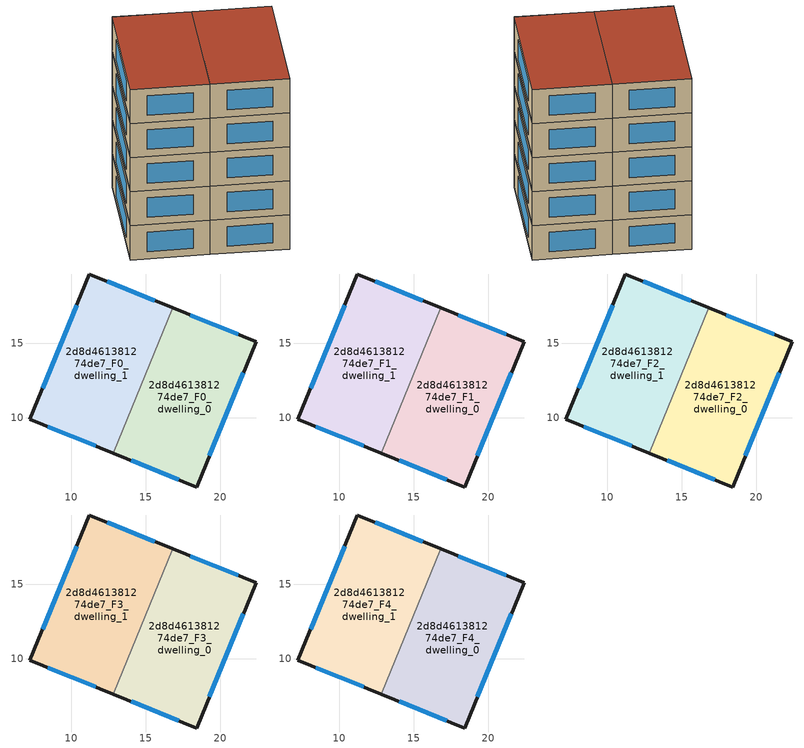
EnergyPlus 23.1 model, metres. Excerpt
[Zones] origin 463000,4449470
2d8d461381274de7_F0_dwelling_0
 floor ground (EU_floor_Construction): 22.4,15.09 18.41,5.37 12.84,7.63 16.8,17.37 z0
 wall outside (EU_wall_Construction): 12.84,7.63 18.41,5.37 22.4,15.09 16.8,17.37 z0:3
 wall to 2d8d461381274de7_F0_dwelling_1 (EU_wall_Construction): 16.8,17.37 12.84,7.63 z0:3
 window (EU_Window_Construction): 21.2,15.58 18,16.88 / 19.27,7.45 21.54,13.01 / 14.03,7.15 17.22,5.85 z0.64:2.36
2d8d461381274de7_F0_dwelling_1
 floor ground (EU_floor_Construction): 16.8,17.37 12.84,7.63 7.24,9.91 11.22,19.63 z0
 wall outside (EU_wall_Construction): 16.8,17.37 11.22,19.63 7.24,9.91 12.84,7.63 z0:3
 window (EU_Window_Construction): 10.37,17.55 8.1,11.99 / 15.6,17.85 12.42,19.15 / 8.44,9.42 11.64,8.12 z0.64:2.36
2d8d461381274de7_F1_dwelling_0
 floor to 2d8d461381274de7_F0_dwelling_0 (EU_floor_Construction): 22.4,15.09 18.41,5.37 12.84,7.63 16.8,17.37 z3
 wall outside (EU_wall_Construction): 12.84,7.63 18.41,5.37 22.4,15.09 16.8,17.37 z3:6
 wall to 2d8d461381274de7_F1_dwelling_1 (EU_wall_Construction): 16.8,17.37 12.84,7.63 z3:6
 window (EU_Window_Construction): 21.2,15.58 18,16.88 / 19.27,7.45 21.54,13.01 / 14.03,7.15 17.22,5.85 z3.64:5.36
2d8d461381274de7_F1_dwelling_1
 floor to 2d8d461381274de7_F0_dwelling_1 (EU_floor_Construction): 16.8,17.37 12.84,7.63 7.24,9.91 11.22,19.63 z3
 wall outside (EU_wall_Construction): 16.8,17.37 11.22,19.63 7.24,9.91 12.84,7.63 z3:6
 window (EU_Window_Construction): 10.37,17.55 8.1,11.99 / 15.6,17.85 12.42,19.15 / 8.44,9.42 11.64,8.12 z3.64:5.36
2d8d461381274de7_F2_dwelling_0
 floor to 2d8d461381274de7_F1_dwelling_0 (EU_floor_Construction): 22.4,15.09 18.41,5.37 12.84,7.63 16.8,17.37 z6
 wall outside (EU_wall_Construction): 12.84,7.63 18.41,5.37 22.4,15.09 16.8,17.37 z6:9
 wall to 2d8d461381274de7_F2_dwelling_1 (EU_wall_Construction): 16.8,17.37 12.84,7.63 z6:9
 window (EU_Window_Construction): 21.2,15.58 18,16.88 / 19.27,7.45 21.54,13.01 / 14.03,7.15 17.22,5.85 z6.64:8.36
2d8d461381274de7_F2_dwelling_1
 floor to 2d8d461381274de7_F1_dwelling_1 (EU_floor_Construction): 16.8,17.37 12.84,7.63 7.24,9.91 11.22,19.63 z6
 wall outside (EU_wall_Construction): 16.8,17.37 11.22,19.63 7.24,9.91 12.84,7.63 z6:9
 window (EU_Window_Construction): 10.37,17.55 8.1,11.99 / 15.6,17.85 12.42,19.15 / 8.44,9.42 11.64,8.12 z6.64:8.36
2d8d461381274de7_F3_dwelling_0
 floor to 2d8d461381274de7_F2_dwelling_0 (EU_floor_Construction): 22.4,15.09 18.41,5.37 12.84,7.63 16.8,17.37 z9
 wall outside (EU_wall_Construction): 12.84,7.63 18.41,5.37 22.4,15.09 16.8,17.37 z9:12
 wall to 2d8d461381274de7_F3_dwelling_1 (EU_wall_Construction): 16.8,17.37 12.84,7.63 z9:12
 window (EU_Window_Construction): 21.2,15.58 18,16.88 / 19.27,7.45 21.54,13.01 / 14.03,7.15 17.22,5.85 z9.64:11.36
2d8d461381274de7_F3_dwelling_1
 floor to 2d8d461381274de7_F2_dwelling_1 (EU_floor_Construction): 16.8,17.37 12.84,7.63 7.24,9.91 11.22,19.63 z9
 wall outside (EU_wall_Construction): 16.8,17.37 11.22,19.63 7.24,9.91 12.84,7.63 z9:12
 window (EU_Window_Construction): 10.37,17.55 8.1,11.99 / 15.6,17.85 12.42,19.15 / 8.44,9.42 11.64,8.12 z9.64:11.36
2d8d461381274de7_F4_dwelling_0
 floor to 2d8d461381274de7_F3_dwelling_0 (EU_floor_Construction): 22.4,15.09 18.41,5.37 12.84,7.63 16.8,17.37 z12
 wall outside (EU_wall_Construction): 12.84,7.63 18.41,5.37 22.4,15.09 16.8,17.37 z12:15
 wall to 2d8d461381274de7_F4_dwelling_1 (EU_wall_Construction): 16.8,17.37 12.84,7.63 z12:15
 window (EU_Window_Construction): 21.2,15.58 18,16.88 / 19.27,7.45 21.54,13.01 / 14.03,7.15 17.22,5.85 z12.64:14.36
 roof outside (EU_roof_Construction): 18.41,5.37 22.4,15.09 16.8,17.37 12.84,7.63 z15
2d8d461381274de7_F4_dwelling_1
 floor to 2d8d461381274de7_F3_dwelling_1 (EU_floor_Construction): 16.8,17.37 12.84,7.63 7.24,9.91 11.22,19.63 z12
 wall outside (EU_wall_Construction): 16.8,17.37 11.22,19.63 7.24,9.91 12.84,7.63 z12:15
 window (EU_Window_Construction): 10.37,17.55 8.1,11.99 / 15.6,17.85 12.42,19.15 / 8.44,9.42 11.64,8.12 z12.64:14.36
 roof outside (EU_roof_Construction): 12.84,7.63 16.8,17.37 11.22,19.63 7.24,9.91 z15
[Building]
EU S2 Campaign: North Axis=0; Terrain=City; Solar Distribution=FullExterior
[Site:Location]
Yerevan-Zvartnots.Intl.AP: Latitude=40.15; Longitude=44.383; Time Zone=4; Elevation=854
[SizingPeriod:WeatherFileDays]
AnnualSizingPeriod: Begin Month=1; Begin Day of Month=1; End Month=12; End Day of Month=31; Day of Week for Start Day=Monday; Use Weather File Daylight Saving Period=No; Use Weather File Rain and Snow Indicators=No
[MATERIAL]
EU_InternalMass_Material: Roughness=MediumRough; Thickness=0.1; Conductivity=1; Density=1800; Specific Heat=900; Thermal Absorptance=0.9; Solar Absorptance=0.7; Visible Absorptance=0.7
[MATERIAL:NOMASS] Roughness=MediumRough; Thermal Absorptance=0.9; Solar Absorptance=0.7; Visible Absorptance=0.7
Name | Thermal Resistance
EU_wall_NoMass | 1.05043
EU_roof_NoMass | 1.45357
EU_floor_NoMass | 0.478065
[WINDOWMATERIAL:SIMPLEGLAZINGSYSTEM]
EU_Window_SimpleGlazing: UFactor=2.5566; Solar Heat Gain Coefficient=0.75; Visible Transmittance=0.75
[CONSTRUCTION]
EU_wall_Construction: EU_wall_NoMass
EU_roof_Construction: EU_roof_NoMass
EU_floor_Construction: EU_floor_NoMass
EU_Window_Construction: EU_Window_SimpleGlazing
EU_InternalMass_Construction: EU_InternalMass_Material
[ZONE] Type=1; Multiplier=1; Ceiling Height=autocalculate; Floor Area=autocalculate; Part of Total Floor Area=Yes
Name | Volume
2d8d461381274de7_F0_dwelling_0; 2d8d461381274de7_F1_dwelling_0; 2d8d461381274de7_F2_dwelling_0; 2d8d461381274de7_F3_dwelling_0; 2d8d461381274de7_F4_dwelling_0 | 190.077
2d8d461381274de7_F0_dwelling_1; 2d8d461381274de7_F1_dwelling_1; 2d8d461381274de7_F2_dwelling_1; 2d8d461381274de7_F3_dwelling_1; 2d8d461381274de7_F4_dwelling_1 | 190.118
[INTERNALMASS] Construction=EU_InternalMass_Construction
Name | Zone or ZoneList | Surface Area
2d8d461381274de7_F0_dwelling_0_EU_InternalMass | 2d8d461381274de7_F0_dwelling_0 | 63.3589
2d8d461381274de7_F0_dwelling_1_EU_InternalMass | 2d8d461381274de7_F0_dwelling_1 | 63.3726
2d8d461381274de7_F1_dwelling_0_EU_InternalMass | 2d8d461381274de7_F1_dwelling_0 | 63.3589
2d8d461381274de7_F1_dwelling_1_EU_InternalMass | 2d8d461381274de7_F1_dwelling_1 | 63.3726
2d8d461381274de7_F2_dwelling_0_EU_InternalMass | 2d8d461381274de7_F2_dwelling_0 | 63.3589
2d8d461381274de7_F2_dwelling_1_EU_InternalMass | 2d8d461381274de7_F2_dwelling_1 | 63.3726
2d8d461381274de7_F3_dwelling_0_EU_InternalMass | 2d8d461381274de7_F3_dwelling_0 | 63.3589
2d8d461381274de7_F3_dwelling_1_EU_InternalMass | 2d8d461381274de7_F3_dwelling_1 | 63.3726
2d8d461381274de7_F4_dwelling_0_EU_InternalMass | 2d8d461381274de7_F4_dwelling_0 | 63.3589
2d8d461381274de7_F4_dwelling_1_EU_InternalMass | 2d8d461381274de7_F4_dwelling_1 | 63.3726
[OTHEREQUIPMENT] Fuel Type=Electricity; Design Level Calculation Method=Watts/Area; Power per Zone Floor Area=1; Fraction Latent=0; Fraction Radiant=0; Fraction Lost=0; Carbon Dioxide Generation Rate=0; EndUse Subcategory=EU_Step8_InternalGains
Name | Zone or ZoneList or Space or SpaceList | Schedule
EU_Step8_InternalGain_2d8d461381274de7_F0_dwelling_0_f000 | 2d8d461381274de7_F0_dwelling_0 | EU_Step8_GainSchedule_2d8d461381274de7_F0_dwelling_0_f000
EU_Step8_InternalGain_2d8d461381274de7_F0_dwelling_1_f000 | 2d8d461381274de7_F0_dwelling_1 | EU_Step8_GainSchedule_2d8d461381274de7_F0_dwelling_1_f000
EU_Step8_InternalGain_2d8d461381274de7_F1_dwelling_0_f000 | 2d8d461381274de7_F1_dwelling_0 | EU_Step8_GainSchedule_2d8d461381274de7_F1_dwelling_0_f000
EU_Step8_InternalGain_2d8d461381274de7_F1_dwelling_1_f000 | 2d8d461381274de7_F1_dwelling_1 | EU_Step8_GainSchedule_2d8d461381274de7_F1_dwelling_1_f000
EU_Step8_InternalGain_2d8d461381274de7_F2_dwelling_0_f000 | 2d8d461381274de7_F2_dwelling_0 | EU_Step8_GainSchedule_2d8d461381274de7_F2_dwelling_0_f000
EU_Step8_InternalGain_2d8d461381274de7_F2_dwelling_1_f000 | 2d8d461381274de7_F2_dwelling_1 | EU_Step8_GainSchedule_2d8d461381274de7_F2_dwelling_1_f000
EU_Step8_InternalGain_2d8d461381274de7_F3_dwelling_0_f000 | 2d8d461381274de7_F3_dwelling_0 | EU_Step8_GainSchedule_2d8d461381274de7_F3_dwelling_0_f000
EU_Step8_InternalGain_2d8d461381274de7_F3_dwelling_1_f000 | 2d8d461381274de7_F3_dwelling_1 | EU_Step8_GainSchedule_2d8d461381274de7_F3_dwelling_1_f000
EU_Step8_InternalGain_2d8d461381274de7_F4_dwelling_0_f000 | 2d8d461381274de7_F4_dwelling_0 | EU_Step8_GainSchedule_2d8d461381274de7_F4_dwelling_0_f000
EU_Step8_InternalGain_2d8d461381274de7_F4_dwelling_1_f000 | 2d8d461381274de7_F4_dwelling_1 | EU_Step8_GainSchedule_2d8d461381274de7_F4_dwelling_1_f000
[ZONEVENTILATION:DESIGNFLOWRATE] Schedule=EU_AlwaysOn; Design Flow Rate Calculation Method=AirChanges/Hour; Air Changes per Hour=0.557805; Ventilation Type=Natural; Fan Pressure Rise=0; Fan Total Efficiency=1; Constant Term Coefficient=1; Temperature Term Coefficient=0; Velocity Term Coefficient=0; Velocity Squared Term Coefficient=0; Minimum Indoor Temperature=-100; Maximum Indoor Temperature=100; Delta Temperature=-100; Minimum Outdoor Temperature=-100; Maximum Outdoor Temperature=100; Maximum Wind Speed=40
Name | Zone or ZoneList or Space or SpaceList
EU_ConstantAir_2d8d461381274de7_F0_dwelling_0 | 2d8d461381274de7_F0_dwelling_0
EU_ConstantAir_2d8d461381274de7_F0_dwelling_1 | 2d8d461381274de7_F0_dwelling_1
EU_ConstantAir_2d8d461381274de7_F1_dwelling_0 | 2d8d461381274de7_F1_dwelling_0
EU_ConstantAir_2d8d461381274de7_F1_dwelling_1 | 2d8d461381274de7_F1_dwelling_1
EU_ConstantAir_2d8d461381274de7_F2_dwelling_0 | 2d8d461381274de7_F2_dwelling_0
EU_ConstantAir_2d8d461381274de7_F2_dwelling_1 | 2d8d461381274de7_F2_dwelling_1
EU_ConstantAir_2d8d461381274de7_F3_dwelling_0 | 2d8d461381274de7_F3_dwelling_0
EU_ConstantAir_2d8d461381274de7_F3_dwelling_1 | 2d8d461381274de7_F3_dwelling_1
EU_ConstantAir_2d8d461381274de7_F4_dwelling_0 | 2d8d461381274de7_F4_dwelling_0
EU_ConstantAir_2d8d461381274de7_F4_dwelling_1 | 2d8d461381274de7_F4_dwelling_1
[HVACTEMPLATE:THERMOSTAT] Constant Heating Setpoint=20; Constant Cooling Setpoint=50
EU_HeatOnly_2d8d461381274de7_F0_dwelling_0; EU_HeatOnly_2d8d461381274de7_F0_dwelling_1; EU_HeatOnly_2d8d461381274de7_F1_dwelling_0; EU_HeatOnly_2d8d461381274de7_F1_dwelling_1; EU_HeatOnly_2d8d461381274de7_F2_dwelling_0; EU_HeatOnly_2d8d461381274de7_F2_dwelling_1; EU_HeatOnly_2d8d461381274de7_F3_dwelling_0; EU_HeatOnly_2d8d461381274de7_F3_dwelling_1; EU_HeatOnly_2d8d461381274de7_F4_dwelling_0; EU_HeatOnly_2d8d461381274de7_F4_dwelling_1
[HVACTEMPLATE:ZONE:IDEALLOADSAIRSYSTEM] System Availability Schedule=EU_AlwaysOn; Maximum Heating Supply Air Temperature=50; Minimum Cooling Supply Air Temperature=13; Maximum Heating Supply Air Humidity Ratio=0.0156; Minimum Cooling Supply Air Humidity Ratio=0.0077; Heating Limit=NoLimit; Cooling Limit=NoLimit; Heating Availability Schedule=EU_AlwaysOn; Cooling Availability Schedule=EU_CoolingOff; Dehumidification Control Type=ConstantSensibleHeatRatio; Cooling Sensible Heat Ratio=0.7; Dehumidification Setpoint=60; Humidification Control Type=None; Humidification Setpoint=30; Outdoor Air Method=None; Outdoor Air Flow Rate per Person=0.00944; Outdoor Air Flow Rate per Zone Floor Area=0; Outdoor Air Flow Rate per Zone=0; Demand Controlled Ventilation Type=None; Outdoor Air Economizer Type=NoEconomizer; Heat Recovery Type=None; Sensible Heat Recovery Effectiveness=0.7; Latent Heat Recovery Effectiveness=0.65
Name | Template Thermostat
2d8d461381274de7_F0_dwelling_0 | EU_HeatOnly_2d8d461381274de7_F0_dwelling_0
2d8d461381274de7_F0_dwelling_1 | EU_HeatOnly_2d8d461381274de7_F0_dwelling_1
2d8d461381274de7_F1_dwelling_0 | EU_HeatOnly_2d8d461381274de7_F1_dwelling_0
2d8d461381274de7_F1_dwelling_1 | EU_HeatOnly_2d8d461381274de7_F1_dwelling_1
2d8d461381274de7_F2_dwelling_0 | EU_HeatOnly_2d8d461381274de7_F2_dwelling_0
2d8d461381274de7_F2_dwelling_1 | EU_HeatOnly_2d8d461381274de7_F2_dwelling_1
2d8d461381274de7_F3_dwelling_0 | EU_HeatOnly_2d8d461381274de7_F3_dwelling_0
2d8d461381274de7_F3_dwelling_1 | EU_HeatOnly_2d8d461381274de7_F3_dwelling_1
2d8d461381274de7_F4_dwelling_0 | EU_HeatOnly_2d8d461381274de7_F4_dwelling_0
2d8d461381274de7_F4_dwelling_1 | EU_HeatOnly_2d8d461381274de7_F4_dwelling_1
[SIZING:ZONE] Zone Cooling Design Supply Air Temperature Input Method=SupplyAirTemperature; Zone Cooling Design Supply Air Temperature=13; Zone Heating Design Supply Air Temperature Input Method=SupplyAirTemperature; Zone Heating Design Supply Air Temperature=50; Zone Cooling Design Supply Air Humidity Ratio=0.008; Zone Heating Design Supply Air Humidity Ratio=0.008; Cooling Design Air Flow Method=DesignDay; Cooling Design Air Flow Rate=0; Cooling Minimum Air Flow per Zone Floor Area=0.000762; Cooling Minimum Air Flow=0; Cooling Minimum Air Flow Fraction=0.2; Heating Design Air Flow Method=DesignDay; Heating Design Air Flow Rate=0; Heating Maximum Air Flow per Zone Floor Area=0.002032; Heating Maximum Air Flow=0.141576; Heating Maximum Air Flow Fraction=0.3; Account for Dedicated Outdoor Air System=No; Dedicated Outdoor Air System Control Strategy=NeutralSupplyAir; Dedicated Outdoor Air Low Setpoint Temperature for Design=autosize; Dedicated Outdoor Air High Setpoint Temperature for Design=autosize; Zone Load Sizing Method=Sensible Load Only No Latent Load; Zone Latent Cooling Design Supply Air Humidity Ratio Input Method=HumidityRatioDifference; Zone Cooling Design Supply Air Humidity Ratio Difference=0.005; Zone Latent Heating Design Supply Air Humidity Ratio Input Method=HumidityRatioDifference; Zone Humidification Design Supply Air Humidity Ratio Difference=0.005
2d8d461381274de7_F0_dwelling_0; 2d8d461381274de7_F0_dwelling_1; 2d8d461381274de7_F1_dwelling_0; 2d8d461381274de7_F1_dwelling_1; 2d8d461381274de7_F2_dwelling_0; 2d8d461381274de7_F2_dwelling_1; 2d8d461381274de7_F3_dwelling_0; 2d8d461381274de7_F3_dwelling_1; 2d8d461381274de7_F4_dwelling_0; 2d8d461381274de7_F4_dwelling_1
[SCHEDULE:CONSTANT]
Name | Hourly Value
EU_AlwaysOn | 1
EU_CoolingOff | 0
[SCHEDULE:FILE] Column Number=1; Rows to Skip at Top=0; Number of Hours of Data=8760; Column Separator=Comma; Interpolate to Timestep=No; Minutes per Item=60; Adjust Schedule for Daylight Savings=Yes
Name | File
EU_Step8_GainSchedule_2d8d461381274de7_F0_dwelling_0_f000 | ../../schedules/2d8d461381274de7/2d8d461381274de7_F0_dwelling_0_f000_gain.csv
EU_Step8_GainSchedule_2d8d461381274de7_F0_dwelling_1_f000 | ../../schedules/2d8d461381274de7/2d8d461381274de7_F0_dwelling_1_f000_gain.csv
EU_Step8_GainSchedule_2d8d461381274de7_F1_dwelling_0_f000 | ../../schedules/2d8d461381274de7/2d8d461381274de7_F1_dwelling_0_f000_gain.csv
EU_Step8_GainSchedule_2d8d461381274de7_F1_dwelling_1_f000 | ../../schedules/2d8d461381274de7/2d8d461381274de7_F1_dwelling_1_f000_gain.csv
EU_Step8_GainSchedule_2d8d461381274de7_F2_dwelling_0_f000 | ../../schedules/2d8d461381274de7/2d8d461381274de7_F2_dwelling_0_f000_gain.csv
EU_Step8_GainSchedule_2d8d461381274de7_F2_dwelling_1_f000 | ../../schedules/2d8d461381274de7/2d8d461381274de7_F2_dwelling_1_f000_gain.csv
EU_Step8_GainSchedule_2d8d461381274de7_F3_dwelling_0_f000 | ../../schedules/2d8d461381274de7/2d8d461381274de7_F3_dwelling_0_f000_gain.csv
EU_Step8_GainSchedule_2d8d461381274de7_F3_dwelling_1_f000 | ../../schedules/2d8d461381274de7/2d8d461381274de7_F3_dwelling_1_f000_gain.csv
EU_Step8_GainSchedule_2d8d461381274de7_F4_dwelling_0_f000 | ../../schedules/2d8d461381274de7/2d8d461381274de7_F4_dwelling_0_f000_gain.csv
EU_Step8_GainSchedule_2d8d461381274de7_F4_dwelling_1_f000 | ../../schedules/2d8d461381274de7/2d8d461381274de7_F4_dwelling_1_f000_gain.csv
